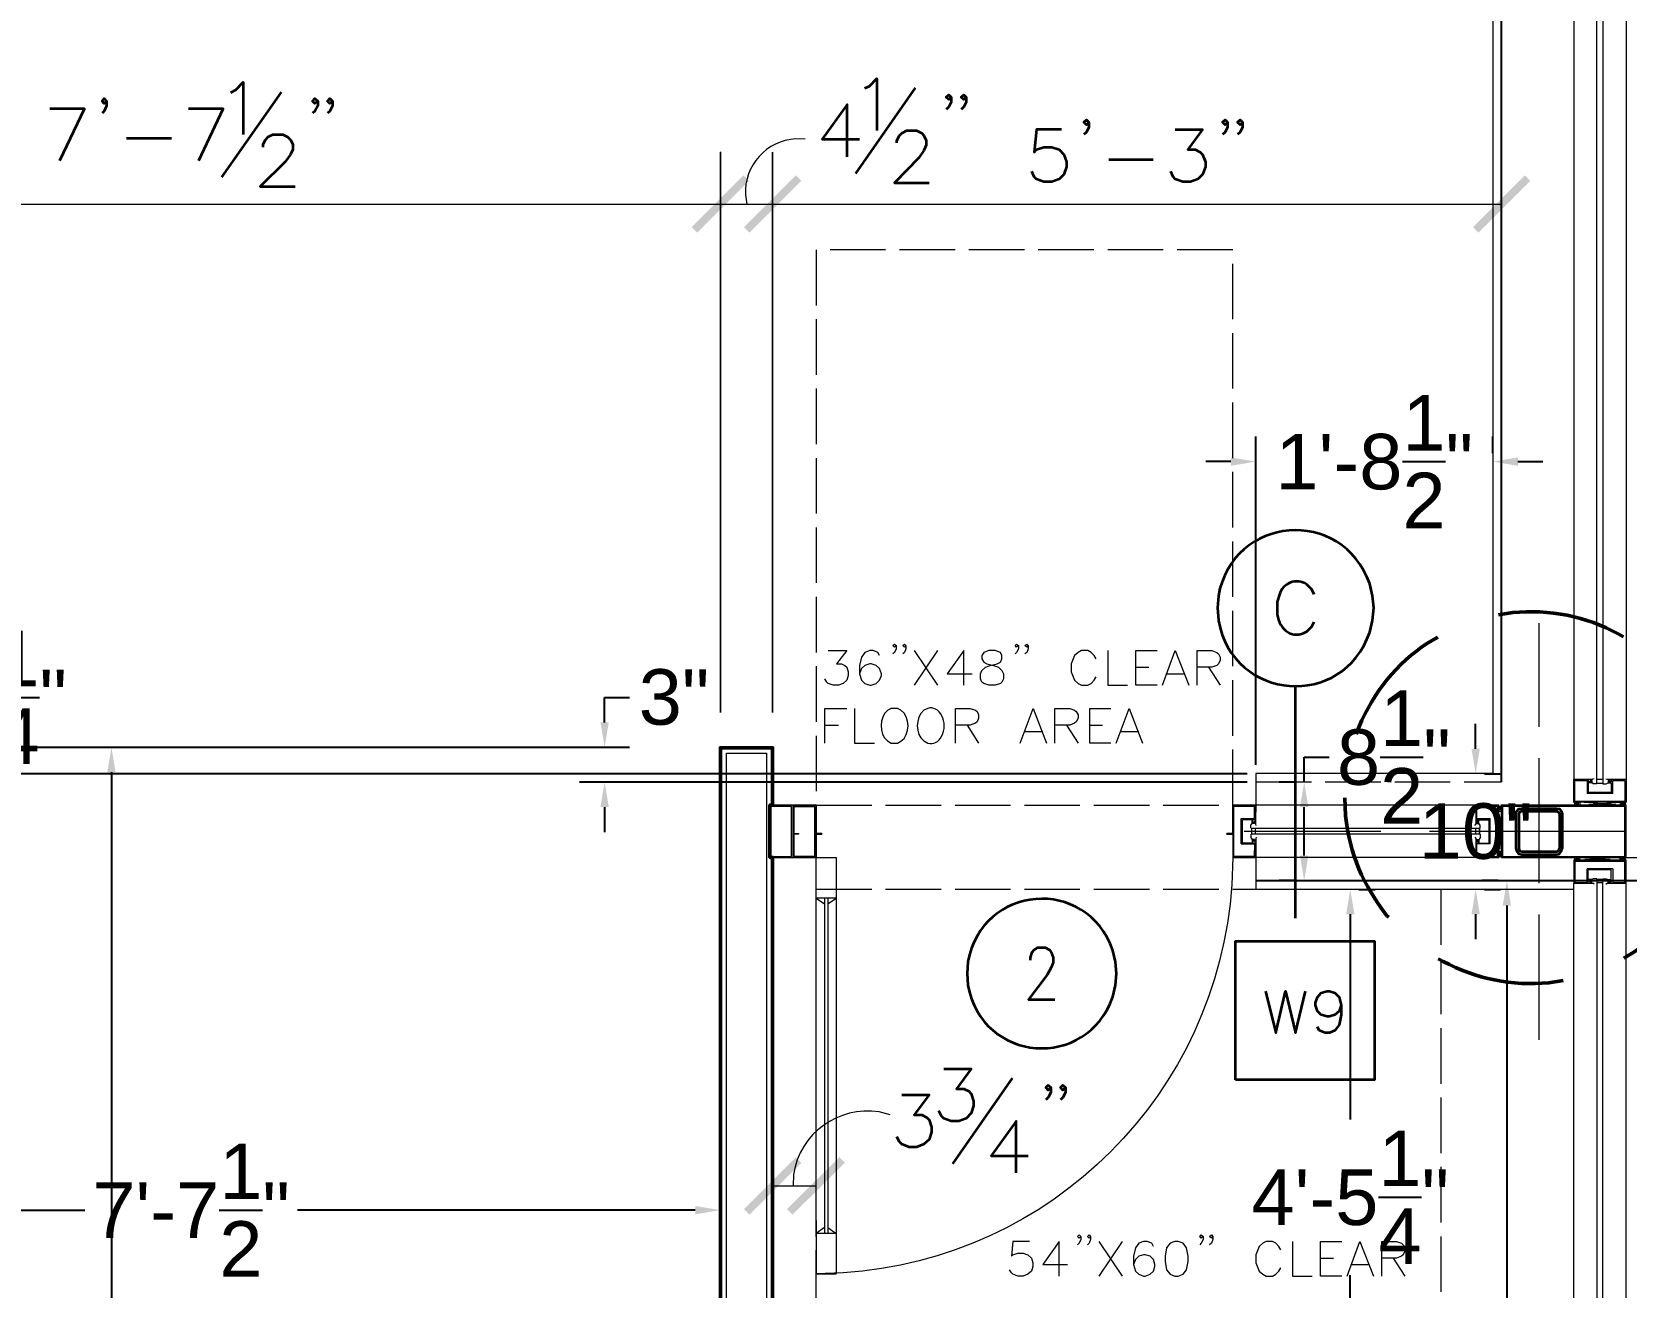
# Model space of a CAD drawing. Header units: inches. Extents: x 5 to 516, y -193 to 129.
# Drawn here: x 259.33 to 270.81, y 46.05 to 55.1 of the extents above; entities that cross this region are included whole.
import ezdxf

# ---------------------------------------------------------------- set-up
doc = ezdxf.new("R2010")
doc.units = ezdxf.units.IN
doc.header["$MEASUREMENT"] = 0
doc.linetypes.add('PDF_IMPORT', pattern=[1, 0.8, -0.2])
for name, color, linetype in [('Highlight', 210, 'Continuous'), ('PDF2_Geometry', 7, 'Continuous'), ('PDF2_Solid Fills', 7, 'Continuous')]:
    doc.layers.add(name, color=color, linetype=linetype)
doc.styles.get("Standard").update_dxf_attribs({"font": 'arial.ttf'})
doc.dimstyles.get("Standard").update_dxf_attribs({"dimtxt": 0.4, "dimasz": 0.18, "dimexe": 0.18, "dimexo": 0.0625, "dimgap": 0.09, "dimtad": 0, "dimtih": 1, "dimtoh": 1, "dimdec": 4, "dimlfac": 12, "dimzin": 0, "dimdsep": 46, "dimlunit": 4, "dimtxsty": 'Standard', "dimcen": 0.09, "dimadec": 3, "dimazin": 0, "dimtfac": 1, "dimtdec": 4, "dimtofl": 0, "dimtmove": 0, "dimatfit": 3, "dimfxl": 1, "dimtolj": 1, "dimtzin": 0, "dimarcsym": 0})

# ---------------------------------------------------------------- blocks, each defined once
blk = doc.blocks.new('*D86')
at = {"layer": 'Defpoints', "color": 0, "transparency": 16777216}
for p in [(256.662, 46.609), (264.285, 46.609), (264.285, 46.609)]:
    blk.add_point(p, dxfattribs=at)
at = {"layer": 'Highlight', "color": 0, "lineweight": -2, "transparency": 16777216}
for p, q in [((256.662, 46.671), (256.662, 46.789)), ((264.285, 46.671), (264.285, 46.789)), ((256.842, 46.609), (259.708, 46.609)), ((264.105, 46.609), (261.24, 46.609))]:
    blk.add_line(p, q, dxfattribs=at)
at = {"layer": 'Highlight', "color": 0, "transparency": 16777216}
for points in [[(256.842, 46.639), (256.842, 46.579), (256.662, 46.609)], [(264.105, 46.639), (264.105, 46.579), (264.285, 46.609)]]:
    blk.add_solid(points, dxfattribs=at)
at = {"layer": 'Highlight', "color": 0, "transparency": 16777216, "insert": (260.474, 46.609), "char_height": 0.4, "attachment_point": 5}
blk.add_mtext('\\A1;7\'-7{\\H1x;\\S1/2;}"', dxfattribs=at)
blk = doc.blocks.new('*D87')
at = {"layer": 'Defpoints', "color": 0, "transparency": 16777216}
for p in [(269.725, 49.753), (269.725, 48.92), (269.725, 48.92)]:
    blk.add_point(p, dxfattribs=at)
at = {"layer": 'Highlight', "color": 0, "lineweight": -2, "transparency": 16777216}
for p, q in [((269.725, 49.933), (269.725, 50.113)), ((269.788, 49.753), (269.905, 49.753)), ((269.788, 48.92), (269.905, 48.92)), ((269.725, 48.74), (269.725, 48.56))]:
    blk.add_line(p, q, dxfattribs=at)
at = {"layer": 'Highlight', "color": 0, "transparency": 16777216}
for points in [[(269.695, 49.933), (269.755, 49.933), (269.725, 49.753)], [(269.695, 48.74), (269.755, 48.74), (269.725, 48.92)]]:
    blk.add_solid(points, dxfattribs=at)
at = {"layer": 'Highlight', "color": 0, "transparency": 16777216, "insert": (269.725, 49.337), "char_height": 0.4, "attachment_point": 5}
blk.add_mtext('\\A1;10"', dxfattribs=at)
blk = doc.blocks.new('*D88')
at = {"layer": 'Defpoints', "color": 0, "transparency": 16777216}
for p in [(268.822, 48.92), (268.822, 48.92), (264.285, 44.483)]:
    blk.add_point(p, dxfattribs=at)
at = {"layer": 'Highlight', "color": 0, "lineweight": -2, "transparency": 16777216}
for p, q in [((268.884, 48.92), (269.002, 48.92)), ((268.822, 48.74), (268.822, 47.263)), ((268.822, 44.663), (268.822, 46.141)), ((264.348, 44.483), (269.002, 44.483))]:
    blk.add_line(p, q, dxfattribs=at)
at = {"layer": 'Highlight', "color": 0, "transparency": 16777216}
for points in [[(268.792, 48.74), (268.852, 48.74), (268.822, 48.92)], [(268.792, 44.663), (268.852, 44.663), (268.822, 44.483)]]:
    blk.add_solid(points, dxfattribs=at)
at = {"layer": 'Highlight', "color": 0, "transparency": 16777216, "insert": (268.822, 46.702), "char_height": 0.4, "attachment_point": 5}
blk.add_mtext('\\A1;4\'-5{\\H1x;\\S1/4;}"', dxfattribs=at)
blk = doc.blocks.new('*D89')
at = {"layer": 'Defpoints', "color": 0, "transparency": 16777216}
for p in [(269.849, 52.001), (269.849, 52.001), (268.142, 49.753)]:
    blk.add_point(p, dxfattribs=at)
at = {"layer": 'Highlight', "color": 0, "lineweight": -2, "transparency": 16777216}
for p, q in [((268.142, 49.816), (268.142, 52.181)), ((269.849, 52.063), (269.849, 52.181)), ((267.962, 52.001), (267.782, 52.001)), ((270.029, 52.001), (270.209, 52.001))]:
    blk.add_line(p, q, dxfattribs=at)
at = {"layer": 'Highlight', "color": 0, "transparency": 16777216}
for points in [[(267.962, 52.031), (267.962, 51.971), (268.142, 52.001)], [(270.029, 52.031), (270.029, 51.971), (269.849, 52.001)]]:
    blk.add_solid(points, dxfattribs=at)
at = {"layer": 'Highlight', "color": 0, "transparency": 16777216, "insert": (268.995, 52.001), "char_height": 0.4, "attachment_point": 5}
blk.add_mtext('\\A1;1\'-8{\\H1x;\\S1/2;}"', dxfattribs=at)
blk = doc.blocks.new('*D108')
at = {"layer": 'Defpoints', "color": 0, "transparency": 16777216}
for p in [(269.95, 48.983), (269.95, 48.983), (269.95, 38.983)]:
    blk.add_point(p, dxfattribs=at)
at = {"layer": 'Highlight', "color": 0, "lineweight": -2, "transparency": 16777216}
for p, q in [((269.887, 48.983), (269.77, 48.983)), ((269.95, 48.803), (269.95, 44.278)), ((269.95, 39.163), (269.95, 43.689)), ((269.887, 38.983), (269.77, 38.983))]:
    blk.add_line(p, q, dxfattribs=at)
at = {"layer": 'Highlight', "color": 0, "transparency": 16777216}
for points in [[(269.92, 48.803), (269.98, 48.803), (269.95, 48.983)], [(269.92, 39.163), (269.98, 39.163), (269.95, 38.983)]]:
    blk.add_solid(points, dxfattribs=at)
at = {"layer": 'Highlight', "color": 0, "transparency": 16777216, "insert": (269.95, 43.983), "char_height": 0.4, "attachment_point": 5}
blk.add_mtext("\\A1;10'", dxfattribs=at)
blk = doc.blocks.new('*D109')
at = {"layer": 'Defpoints', "color": 0, "transparency": 16777216}
for p in [(256.662, 49.943), (258.515, 49.943), (268.142, 49.753)]:
    blk.add_point(p, dxfattribs=at)
at = {"layer": 'Highlight', "color": 0, "lineweight": -2, "transparency": 16777216}
for p, q in [((258.515, 50.123), (258.515, 50.303)), ((258.515, 50.303), (258.695, 50.303)), ((256.725, 49.943), (258.695, 49.943)), ((268.08, 49.753), (258.335, 49.753)), ((258.515, 49.573), (258.515, 49.393))]:
    blk.add_line(p, q, dxfattribs=at)
at = {"layer": 'Highlight', "color": 0, "transparency": 16777216}
for points in [[(258.485, 50.123), (258.545, 50.123), (258.515, 49.943)], [(258.485, 49.573), (258.545, 49.573), (258.515, 49.753)]]:
    blk.add_solid(points, dxfattribs=at)
at = {"layer": 'Highlight', "color": 0, "transparency": 16777216, "insert": (259.17, 50.303), "char_height": 0.4, "attachment_point": 5}
blk.add_mtext('\\A1;2{\\H1x;\\S1/4;}"', dxfattribs=at)
blk = doc.blocks.new('*D110')
at = {"layer": 'Defpoints', "color": 0, "transparency": 16777216}
for p in [(256.662, 49.943), (259.9, 38.983), (259.9, 38.983)]:
    blk.add_point(p, dxfattribs=at)
at = {"layer": 'Highlight', "color": 0, "lineweight": -2, "transparency": 16777216}
for p, q in [((256.725, 49.943), (260.08, 49.943)), ((259.9, 49.763), (259.9, 45.025)), ((259.9, 39.163), (259.9, 43.902)), ((259.838, 38.983), (259.72, 38.983))]:
    blk.add_line(p, q, dxfattribs=at)
at = {"layer": 'Highlight', "color": 0, "transparency": 16777216}
for points in [[(259.87, 49.763), (259.93, 49.763), (259.9, 49.943)], [(259.87, 39.163), (259.93, 39.163), (259.9, 38.983)]]:
    blk.add_solid(points, dxfattribs=at)
at = {"layer": 'Highlight', "color": 0, "transparency": 16777216, "insert": (259.9, 44.463), "char_height": 0.4, "attachment_point": 5}
blk.add_mtext('\\A1;10\'-11{\\H1x;\\S1/2;}"', dxfattribs=at)
blk = doc.blocks.new('*D111')
at = {"layer": 'Defpoints', "color": 0, "transparency": 16777216}
for p in [(256.662, 49.943), (263.452, 49.943), (268.142, 49.693)]:
    blk.add_point(p, dxfattribs=at)
at = {"layer": 'Highlight', "color": 0, "lineweight": -2, "transparency": 16777216}
for p, q in [((263.452, 50.123), (263.452, 50.303)), ((263.452, 50.303), (263.632, 50.303)), ((256.725, 49.943), (263.632, 49.943)), ((268.08, 49.693), (263.272, 49.693)), ((263.452, 49.513), (263.452, 49.333))]:
    blk.add_line(p, q, dxfattribs=at)
at = {"layer": 'Highlight', "color": 0, "transparency": 16777216}
for points in [[(263.422, 50.123), (263.482, 50.123), (263.452, 49.943)], [(263.422, 49.513), (263.482, 49.513), (263.452, 49.693)]]:
    blk.add_solid(points, dxfattribs=at)
at = {"layer": 'Highlight', "color": 0, "transparency": 16777216, "insert": (263.952, 50.303), "char_height": 0.4, "attachment_point": 5}
blk.add_mtext('\\A1;3"', dxfattribs=at)
blk = doc.blocks.new('*D112')
at = {"layer": 'Defpoints', "color": 0, "transparency": 16777216}
for p in [(268.49, 49.693), (268.49, 49.693), (268.49, 48.983)]:
    blk.add_point(p, dxfattribs=at)
at = {"layer": 'Highlight', "color": 0, "lineweight": -2, "transparency": 16777216}
for p, q in [((268.49, 49.693), (268.49, 49.873)), ((268.49, 49.873), (268.67, 49.873)), ((268.427, 49.693), (268.31, 49.693)), ((268.49, 49.163), (268.49, 49.513)), ((268.427, 48.983), (268.31, 48.983))]:
    blk.add_line(p, q, dxfattribs=at)
at = {"layer": 'Highlight', "color": 0, "transparency": 16777216}
for points in [[(268.46, 49.513), (268.52, 49.513), (268.49, 49.693)], [(268.46, 49.163), (268.52, 49.163), (268.49, 48.983)]]:
    blk.add_solid(points, dxfattribs=at)
at = {"layer": 'Highlight', "color": 0, "transparency": 16777216, "insert": (269.136, 49.873), "char_height": 0.4, "attachment_point": 5}
blk.add_mtext('\\A1;8{\\H1x;\\S1/2;}"', dxfattribs=at)

msp = doc.modelspace()

# ---------------------------------------------------------------- hatches: boundary and pattern name
at = {"layer": 'PDF2_Solid Fills', "transparency": 33554559}
for points in [[(264.1186836, 53.6500817), (264.4920187, 54.0234167), (264.4520187, 54.0634167), (264.0786836, 53.6900817)], [(264.8286837, 54.0634167), (264.4553486, 53.6900817), (264.4953486, 53.6500817), (264.8686837, 54.0234167)], [(264.8686837, 46.9500824), (264.8286837, 46.9900824), (264.8286819, 46.9900808), (264.4553486, 46.6167474), (264.4953486, 46.5767474), (264.4953503, 46.5767491)], [(265.1420162, 46.9900807), (264.7653512, 46.6167491), (264.8053512, 46.5767491), (265.1820162, 46.9500807)]]:
    msp.add_hatch(color=256, dxfattribs=at).paths.add_polyline_path(points)

# ---------------------------------------------------------------- linework, layer by layer
at = {"layer": 'Highlight'}
for p, q in [((269.9120161, 49.6934163), (269.9120161, 59.986268)), ((268.1420163, 48.9834146), (272.1029178, 48.9834146))]:
    msp.add_line(p, q, dxfattribs=at)
at = {"layer": 'PDF2_Geometry', "lineweight": 15}
for points in [[(270.4320165, 49.1300812), (270.4386832, 49.1367479), (270.4386832, 49.1434146), (270.4320165, 49.1500812), (270.8086832, 49.1500812), (271.0786832, 49.1500812), (271.0786832, 76.8167501)], [(269.8486831, 76.7134176), (269.8486831, 49.7534163), (268.1420163, 49.7534163), (268.1420163, 49.5267496), (267.9753496, 49.5267496), (268.1420163, 49.5267496), (268.1420163, 49.4767496)], [(270.4320183, 56.3367511), (270.4320183, 56.1700844), (270.4320183, 49.7034171)], [(270.6420165, 56.200084), (270.6420165, 49.6834167), (270.5986832, 49.6834167)], [(270.598685, 49.6834167), (270.598685, 56.200084)], [(270.8086832, 56.1700844), (270.8086832, 49.7034171)], [(264.2853503, 54.2334167), (264.2853503, 50.1934163), (264.2853503, 54.2300835)], [(269.9120173, 53.046749), (269.9120173, 54.2300824)], [(256.6620146, 53.8567501), (264.2853486, 53.8567501)], [(264.2853503, 53.8567501), (264.662017, 53.8567501)], [(264.6620152, 53.8567501), (269.9120157, 53.8567501)], [(270.5786841, 49.7167486), (270.5686841, 49.7134153)], [(270.6620174, 49.7167486), (270.6720174, 49.7134153)], [(270.4320183, 49.5467488), (270.4320183, 49.7134154), (270.5686849, 49.7134154)], [(270.7986836, 49.5534152), (270.4386836, 49.5534152), (270.4386836, 49.7034152), (270.5286836, 49.7034152)], [(270.7120171, 49.6100829), (270.5286837, 49.6100829)], [(270.5286844, 49.7034158), (270.5286844, 49.6100825)], [(270.5620164, 49.7034158), (270.5620164, 49.6867492), (270.5353497, 49.6867492)], [(270.5486832, 49.703416), (270.5486832, 49.7000826), (270.5586832, 49.7000826), (270.5586832, 49.693416), (270.5353499, 49.693416)], [(270.5353508, 49.7134154), (270.5353508, 49.6934154)], [(270.5353508, 49.6867499), (270.5353508, 49.6167499)], [(270.7020175, 49.6167493), (270.5353508, 49.6167493)], [(270.5486836, 49.7034158), (270.5620169, 49.7034158)], [(270.5720177, 49.6800801), (270.5620177, 49.6867467)], [(270.598685, 49.6800801), (270.5720183, 49.6800801)], [(270.6420165, 49.7100822), (270.5986832, 49.7100822)], [(270.6420173, 49.6800801), (270.6653506, 49.6800801), (270.6786839, 49.6867467)], [(270.6720165, 49.7134154), (270.8086832, 49.7134154), (270.8086832, 49.5467488), (270.8020165, 49.5400821), (270.8020165, 49.5300821), (270.8086832, 49.5267488)], [(270.6786841, 49.7034165), (270.6786841, 49.6867499), (270.7020175, 49.6867499), (270.7020175, 49.6167499)], [(270.6786846, 49.7034158), (270.6920179, 49.7034158), (270.6920179, 49.7000825), (270.6820179, 49.7000825)], [(270.7020175, 49.6934163), (270.6820175, 49.6934163), (270.6820175, 49.7000829)], [(270.7020175, 49.7134154), (270.7020175, 49.6934154)], [(270.7120171, 49.6100825), (270.7120171, 49.7034158), (270.7986837, 49.7034158), (270.7986837, 49.5534158)], [(264.8086827, 49.5267496), (264.642016, 49.5267496), (264.642016, 49.4767496)], [(264.6486824, 49.5167477), (264.6486824, 49.1567476), (264.7986825, 49.1567476)], [(264.7986831, 49.15675), (264.7986831, 49.51675), (264.6486831, 49.51675)], [(264.8086827, 49.5267477), (264.8086827, 49.3234143), (264.8486827, 49.3234143), (264.8486827, 49.3167477), (264.8086827, 49.3167477)], [(267.9753496, 49.3167477), (267.9320163, 49.3167477), (267.9320163, 49.3234143), (267.9753496, 49.3234143), (267.9753496, 49.5267477), (267.9753496, 49.3234143)], [(268.1320161, 49.51675), (267.982016, 49.51675), (267.982016, 49.15675)], [(268.0353501, 49.4300801), (268.1320167, 49.4300801), (268.1320167, 49.5167467), (267.9820167, 49.5167467), (267.9820167, 49.1567467)], [(268.1320167, 49.5167482), (268.1320167, 49.4767482), (268.1420167, 49.4767482)], [(269.7253498, 49.5267496), (268.1420163, 49.5267496)], [(268.1420163, 49.3900817), (268.1420163, 49.5267484)], [(269.8920165, 49.5267496), (269.7253498, 49.5267496), (269.7253498, 49.3900829)], [(269.8820169, 49.1567476), (269.8820169, 49.5167477), (269.7320169, 49.5167477), (269.7320169, 49.430081)], [(269.8920165, 49.1500812), (269.8920165, 49.5267479)], [(269.9120173, 49.1534146), (269.9120173, 49.1500812), (269.9120173, 49.5267479), (269.9053507, 49.5167479), (269.8953507, 49.5167479), (269.8920173, 49.5267479)], [(269.9120173, 49.51675), (269.9053507, 49.5100833), (269.8953507, 49.5100833), (269.8920173, 49.51675)], [(269.9120173, 49.5100836), (269.9053507, 49.5000836), (269.8953507, 49.5000836), (269.8920173, 49.5100836)], [(269.9120173, 49.5000806), (269.9053507, 49.4934139), (269.8953507, 49.4934139), (269.8920173, 49.5000806)], [(269.9120173, 49.5267496), (269.9120173, 49.5300829)], [(270.8086832, 49.5267496), (270.4320165, 49.5267496), (270.4386832, 49.5300829), (270.4386832, 49.5400829), (270.4320165, 49.5467496)], [(270.8086832, 49.5467488), (270.4320165, 49.5467488)], [(270.4320183, 49.5267496), (270.4320183, 49.5300829)], [(270.4420179, 49.5267496), (270.4486845, 49.5300829), (270.4486845, 49.5400829), (270.4420179, 49.5467496)], [(270.4486843, 49.5267496), (270.4553509, 49.5300829), (270.4553509, 49.5400829), (270.4486843, 49.5467496)], [(270.4586839, 49.5267496), (270.4653505, 49.5300829), (270.4653505, 49.5400829), (270.4586839, 49.5467496)], [(270.4753498, 49.5467488), (270.4753498, 49.5267488)], [(270.4753516, 49.5267488), (270.7653516, 49.5467488), (270.7653516, 49.5267488), (270.4753516, 49.5467488)], [(270.7820176, 49.5467488), (270.775351, 49.5400821), (270.775351, 49.5300821), (270.7820176, 49.5267488)], [(270.7920172, 49.5467488), (270.7853505, 49.5400821), (270.7853505, 49.5300821), (270.7920172, 49.5267488)], [(270.7986836, 49.5467488), (270.7920169, 49.5400821), (270.7920169, 49.5300821), (270.7986836, 49.5267488)], [(264.642016, 49.4767479), (264.642016, 49.1500812), (264.8086827, 49.1500812), (264.8086827, 49.3167479)], [(268.0353506, 49.2467474), (268.0353506, 49.4300807)], [(268.0453502, 49.2534172), (268.0453502, 49.4200838)], [(268.1153507, 49.4200838), (268.0453507, 49.4200838)], [(268.1053511, 49.3834153), (268.1153511, 49.3934153)], [(268.1053511, 49.3600829), (268.1053511, 49.3834162)], [(268.1320167, 49.3934149), (268.1153501, 49.3934149), (268.1153501, 49.4200815)], [(268.1420163, 49.4200838), (268.118683, 49.4200838)], [(268.1320169, 49.4100813), (268.1286835, 49.4100813), (268.1286835, 49.4000813), (268.1186835, 49.4000813), (268.1186835, 49.4200813)], [(268.1320167, 49.4100809), (268.1320167, 49.3934142)], [(268.1453495, 49.3800821), (268.1420162, 49.3900821)], [(269.7186834, 49.3800821), (269.7253501, 49.3900821)], [(269.7253498, 49.4200838), (269.7453498, 49.4200838)], [(269.7320162, 49.4300801), (269.8286829, 49.4300801)], [(269.7320162, 49.3934149), (269.7486828, 49.3934149), (269.7486828, 49.4200815)], [(269.7320162, 49.4100809), (269.7320162, 49.3934142)], [(269.7320176, 49.4100813), (269.7386843, 49.4100813), (269.7386843, 49.4000813), (269.7453509, 49.4000813), (269.7453509, 49.4200813)], [(269.7486839, 49.4200838), (269.8220172, 49.4200838)], [(269.7586852, 49.3834153), (269.7486852, 49.3934153)], [(269.7586852, 49.3600829), (269.7586852, 49.3834162)], [(269.8220176, 49.2534172), (269.8220176, 49.4200838)], [(269.828684, 49.2467474), (269.828684, 49.4300807)], [(269.9120165, 49.4834162), (269.8920165, 49.1934162), (269.9120165, 49.1934162), (269.8920165, 49.4834162)], [(269.8920165, 49.4834146), (269.9120165, 49.4834146)], [(267.9753496, 49.3234146), (267.9320163, 49.3234146), (267.9320163, 49.3167479), (267.9753496, 49.3167479), (267.9753496, 49.1500812), (268.1420163, 49.1500812), (268.1420163, 49.1534146)], [(267.9753496, 49.3167479), (267.9753496, 49.1500812)], [(268.1320174, 49.2800838), (268.1153507, 49.2800838), (268.1153507, 49.2534172), (268.0453507, 49.2534172)], [(268.1053511, 49.316749), (268.1053511, 49.2900823), (268.1153511, 49.2800823)], [(268.1120175, 49.3167479), (268.1120175, 49.3600813)], [(268.1186839, 49.2534172), (268.1186839, 49.2767505), (268.1286839, 49.2767505)], [(268.1320167, 49.28008), (268.1320167, 49.2634134), (268.1286834, 49.2634134), (268.1286834, 49.2767467)], [(268.1386831, 49.3167479), (268.1386831, 49.3600813)], [(269.7186834, 49.2967487), (269.7253501, 49.2867487)], [(269.7253498, 49.3167479), (269.7253498, 49.3600813)], [(269.7253498, 49.2867479), (269.7253498, 49.1500812), (269.8920165, 49.1500812), (269.8953498, 49.1567479), (269.9053498, 49.1567479), (269.9120165, 49.1500812)], [(269.7320162, 49.28008), (269.7320162, 49.2634134), (269.7386828, 49.2634134), (269.7386828, 49.2767467)], [(269.7320172, 49.2800838), (269.7486839, 49.2800838), (269.7486839, 49.2534172), (269.8220172, 49.2534172)], [(269.7453507, 49.2534172), (269.7453507, 49.2767505), (269.738684, 49.2767505)], [(269.7586852, 49.316749), (269.7586852, 49.2900823), (269.7486852, 49.2800823)], [(269.7520171, 49.3167479), (269.7520171, 49.3600813)], [(268.0353501, 49.2467474), (268.1320167, 49.2467474), (268.1320167, 49.1567474), (267.9820167, 49.1567474)], [(267.9820167, 49.1567476), (268.1320167, 49.1567476), (268.1320167, 49.200081)], [(268.1420163, 49.2534172), (268.118683, 49.2534172)], [(268.1320167, 49.2000826), (268.1420167, 49.2000826), (268.1420167, 49.1500826)], [(269.7253498, 49.1500812), (268.1420163, 49.1500812), (268.1420163, 48.9200812), (270.4320166, 48.9200812)], [(269.7253498, 49.2534172), (269.7453498, 49.2534172)], [(269.8286829, 49.2467474), (269.7320162, 49.2467474), (269.7320162, 49.1567474), (269.8820162, 49.1567474)], [(269.8920165, 49.1767502), (269.8953498, 49.1834169), (269.9053498, 49.1834169), (269.9120165, 49.1767502)], [(269.8920165, 49.1667472), (269.8953498, 49.1734139), (269.9053498, 49.1734139), (269.9120165, 49.1667472)], [(269.8920165, 49.1600808), (269.8953498, 49.1667475), (269.9053498, 49.1667475), (269.9120165, 49.1600808)], [(270.4320183, 49.1500812), (270.4320183, 49.1534146)], [(270.4420179, 49.1500812), (270.4486845, 49.1434146), (270.4486845, 49.1367479), (270.4420179, 49.1300812)], [(270.4486843, 49.1500812), (270.4553509, 49.1434146), (270.4553509, 49.1367479), (270.4486843, 49.1300812)], [(270.4586839, 49.1500812), (270.4653505, 49.1434146), (270.4653505, 49.1367479), (270.4586839, 49.1300812)], [(270.4753498, 49.1300821), (270.4753498, 49.1500821)], [(270.4753516, 49.1500821), (270.7653516, 49.1300821), (270.7653516, 49.1500821), (270.4753516, 49.1300821)], [(270.6720165, 48.9634154), (270.8086832, 48.9634154), (270.8086832, 49.1300821), (270.8020165, 49.1367487), (270.8020165, 49.1434154), (270.8086832, 49.1500821)], [(270.7820176, 49.1300821), (270.775351, 49.1367487), (270.775351, 49.1434154), (270.7820176, 49.1500821)], [(270.7920172, 49.1300821), (270.7853505, 49.1367487), (270.7853505, 49.1434154), (270.7920172, 49.1500821)], [(270.7986836, 49.1300821), (270.7920169, 49.1367487), (270.7920169, 49.1434154), (270.7986836, 49.1500821)], [(270.8086832, 49.1300821), (270.4320165, 49.1300821)], [(270.4320183, 49.1300821), (270.4320183, 48.9634154), (270.5686849, 48.9634154)], [(270.7986836, 49.1200825), (270.4386836, 49.1200825), (270.4386836, 48.9700825), (270.5286836, 48.9700825)], [(270.7120171, 49.0667479), (270.5286837, 49.0667479)], [(270.5286844, 48.9700818), (270.5286844, 49.0667485)], [(270.7020175, 49.0600815), (270.5353508, 49.0600815)], [(270.5353508, 48.990081), (270.5353508, 49.060081)], [(270.6786841, 48.970081), (270.6786841, 48.990081), (270.7020175, 48.990081), (270.7020175, 49.060081)], [(270.7120171, 49.0667485), (270.7120171, 48.9700818), (270.7986837, 48.9700818), (270.7986837, 49.1200818)], [(270.4320183, 43.3167474), (270.4320183, 43.4834141), (270.4320183, 48.9634145)], [(270.5620164, 48.9700818), (270.5620164, 48.9900818), (270.5353497, 48.9900818)], [(270.5486832, 48.9700815), (270.5486832, 48.9767482), (270.5586832, 48.9767482), (270.5586832, 48.9834148), (270.5353499, 48.9834148)], [(270.5353508, 48.9634154), (270.5353508, 48.9834154)], [(270.5486836, 48.9700818), (270.5620169, 48.9700818)], [(270.5720177, 48.9967474), (270.5620177, 48.9900807)], [(270.5786841, 48.956749), (270.5686841, 48.9634157)], [(270.598685, 48.9967474), (270.5720183, 48.9967474)], [(270.6420165, 43.4534136), (270.6420165, 48.990081), (270.5986832, 48.990081)], [(270.6420165, 48.9667486), (270.5986832, 48.9667486)], [(270.598685, 48.990081), (270.598685, 43.4534136)], [(270.6420173, 48.9967474), (270.6653506, 48.9967474), (270.6786839, 48.9900807)], [(270.6620174, 48.956749), (270.6720174, 48.9634157)], [(270.6786846, 48.9700818), (270.6920179, 48.9700818), (270.6920179, 48.9767484), (270.6820179, 48.9767484)], [(270.7020175, 48.9834146), (270.6820175, 48.9834146), (270.6820175, 48.9767479)], [(270.7020175, 48.9634154), (270.7020175, 48.9834154)], [(270.8086832, 43.4867475), (270.8086832, 43.4834141), (270.8086832, 48.9634145)], [(264.9753494, 46.4400828), (264.9753494, 48.8567497), (265.0353494, 48.8167497)], [(265.0353504, 48.8567497), (265.0353504, 46.4400828)], [(265.0586827, 48.8567497), (265.0586827, 46.4400828)], [(265.0586837, 48.8167497), (265.1186837, 48.8567497), (265.1186837, 46.4400828), (265.1186837, 46.1500828)], [(264.6620152, 47.0334158), (264.6620152, 47.1567491)], [(264.6620152, 46.7834157), (264.9753486, 46.7834157)], [(264.9753494, 46.5334157), (264.9753494, 46.4067491)], [(265.0586827, 46.4834144), (265.1186828, 46.440081), (264.9753494, 46.440081), (264.9753494, 46.150081), (265.1186828, 46.150081)], [(265.0353504, 46.4834144), (264.9753504, 46.440081)]]:
    msp.add_lwpolyline(points, dxfattribs=at)
at = {"layer": 'PDF2_Geometry', "linetype": 'PDF_IMPORT', "lineweight": 15, "ltscale": 0.5}
for points in [[(268.1420163, 49.6934163), (269.9120161, 49.6934163), (269.9120173, 76.7767522)], [(267.9753496, 49.5267496), (267.9753496, 53.5267483), (264.9753494, 53.5267499), (264.9753494, 49.5267479), (267.9753496, 49.5267496)], [(264.9753494, 48.9200838), (269.4753498, 48.9200838), (269.4753498, 43.9200834), (264.9753494, 43.9200834), (264.9753494, 48.9200838)], [(268.1420163, 48.9834146), (270.4320174, 48.9834146)]]:
    msp.add_lwpolyline(points, dxfattribs=at)
at = {"layer": 'PDF2_Geometry', "lineweight": 35}
for points in [[(260.6953503, 54.0500823), (261.1253503, 54.6634157)], [(260.7586844, 54.6600813), (260.7953511, 54.6800813), (260.8486844, 54.7334146), (260.8486844, 54.3567479)], [(265.262018, 54.0767479), (265.692018, 54.6934146)], [(265.3253521, 54.6900835), (265.3586855, 54.7067501), (265.4120188, 54.7600835), (265.4120188, 54.3867501)], [(259.5286835, 54.1700842), (259.7053502, 54.5434176), (259.4553502, 54.5434176)], [(259.8653501, 54.5967471), (259.8486834, 54.5800805), (259.8320167, 54.5967471), (259.8486834, 54.6167471), (259.8653501, 54.5967471), (259.8653501, 54.5634138), (259.8486834, 54.5267471), (259.8320167, 54.5100805)], [(260.5286836, 54.1700842), (260.7053503, 54.5434176), (260.4553503, 54.5434176)], [(261.3853494, 54.5967471), (261.3653494, 54.5800805), (261.3486827, 54.5967471), (261.3653494, 54.6167471), (261.3853494, 54.5967471), (261.3853494, 54.5634138), (261.3653494, 54.5267471), (261.3486827, 54.5100805)], [(261.4920185, 54.5967471), (261.4720185, 54.5800805), (261.4553518, 54.5967471), (261.4720185, 54.6167471), (261.4920185, 54.5967471), (261.4920185, 54.5634138), (261.4720185, 54.5267471), (261.4553518, 54.5100805)], [(265.1986838, 54.196748), (265.1986838, 54.5734147), (265.0186838, 54.3234147), (265.2886838, 54.3234147)], [(265.9486839, 54.6267493), (265.9320172, 54.6100826), (265.9120172, 54.6267493), (265.9320172, 54.643416), (265.9486839, 54.6267493), (265.9486839, 54.5900826), (265.9320172, 54.5567493), (265.9120172, 54.5367493)], [(266.0553496, 54.6267493), (266.038683, 54.6100826), (266.018683, 54.6267493), (266.038683, 54.643416), (266.0553496, 54.6267493), (266.0553496, 54.5900826), (266.038683, 54.5567493), (266.018683, 54.5367493)], [(266.9386844, 54.4467498), (266.9220177, 54.4267498), (266.9020177, 54.4467498), (266.9220177, 54.4634165), (266.9386844, 54.4467498), (266.9386844, 54.4100832), (266.9220177, 54.3734165), (266.9020177, 54.3567498)], [(267.9386845, 54.4467498), (267.9220178, 54.4267498), (267.9020178, 54.4467498), (267.9220178, 54.4634165), (267.9386845, 54.4467498), (267.9386845, 54.4100832), (267.9220178, 54.3734165), (267.9020178, 54.3567498)], [(268.0453502, 54.4467498), (268.0286835, 54.4267498), (268.0086835, 54.4467498), (268.0286835, 54.4634165), (268.0453502, 54.4467498), (268.0453502, 54.4100832), (268.0286835, 54.3734165), (268.0086835, 54.3567498)], [(260.0086844, 54.3300811), (260.3320177, 54.3300811)], [(260.9920185, 54.2667504), (260.9920185, 54.2867504), (261.0086851, 54.3200837), (261.0286851, 54.3400837), (261.0620185, 54.3567504), (261.1353518, 54.3567504), (261.1686851, 54.3400837), (261.1886851, 54.3200837), (261.2053518, 54.2867504), (261.2053518, 54.2500837), (261.1886851, 54.213417), (261.1520185, 54.1600837), (260.9720185, 53.983417), (261.2220185, 53.983417)], [(265.5553496, 54.2967491), (265.5553496, 54.3134158), (265.5753496, 54.3500825), (265.5920163, 54.3667491), (265.6286829, 54.3867491), (265.6986829, 54.3867491), (265.7353496, 54.3667491), (265.7520163, 54.3500825), (265.7686829, 54.3134158), (265.7686829, 54.2800825), (265.7520163, 54.2434158), (265.7153496, 54.1900825), (265.5386829, 54.0100825), (265.7886829, 54.0100825)], [(266.7420189, 54.3934153), (266.5620189, 54.3934153), (266.5453522, 54.2300819), (266.5620189, 54.2500819), (266.6153522, 54.2667486), (266.6720189, 54.2667486), (266.7253523, 54.2500819), (266.7586856, 54.2134153), (266.7786856, 54.1600819), (266.7786856, 54.1234153), (266.7586856, 54.0700819), (266.7253523, 54.0367486), (266.6720189, 54.0167486), (266.6153522, 54.0167486), (266.5620189, 54.0367486), (266.5453522, 54.0534152), (266.5286856, 54.0900819)], [(267.5620161, 54.3934153), (267.7586828, 54.3934153), (267.6520162, 54.2500819), (267.7053495, 54.2500819), (267.7420162, 54.2300819), (267.7586828, 54.2134153), (267.7786828, 54.1600819), (267.7786828, 54.1234153), (267.7586828, 54.0700819), (267.7253495, 54.0367486), (267.6720162, 54.0167486), (267.6153495, 54.0167486), (267.5620161, 54.0367486), (267.5453495, 54.0534152), (267.5286828, 54.0900819)], [(267.0820187, 54.1767506), (267.4020187, 54.1767506)], [(268.9620191, 50.7734162), (268.9820191, 50.8567495), (268.9920191, 50.9467496), (268.9820191, 51.0334162), (268.9620191, 51.1200829)], [(267.872019, 51.0334162), (267.8653523, 50.9467496), (267.872019, 50.8567495)], [(268.5086829, 50.776749), (268.5453496, 50.8134157), (268.5620162, 50.846749)], [(268.4286849, 48.7134154), (268.4286849, 50.3834154)], [(270.0153498, 49.4634172), (270.0220165, 49.4834172), (270.0353498, 49.5000839), (270.0586831, 49.5034172), (270.3086832, 49.5034172)], [(270.3086849, 49.5034154), (270.3286849, 49.5000821), (270.3420183, 49.4834154), (270.3486849, 49.4634154), (270.3486849, 49.2134154)], [(270.0153516, 49.4634154), (270.0153516, 49.2134154), (270.0220182, 49.1934154), (270.0353516, 49.1767487), (270.0586849, 49.1700821)], [(270.0586831, 49.4834146), (270.0420165, 49.4767479), (270.0353498, 49.4634146)], [(270.0353508, 49.4634154), (270.0353508, 49.2134154), (270.0420174, 49.1967487), (270.0586841, 49.1934154)], [(270.058684, 49.4834154), (270.308684, 49.4834154), (270.3220174, 49.4767488), (270.328684, 49.4634154), (270.328684, 49.2134154)], [(270.0586831, 49.1700838), (270.3086832, 49.1700838), (270.3286832, 49.1767505), (270.3420165, 49.1934172), (270.3486832, 49.2134172)], [(270.0586831, 49.1934162), (270.3086832, 49.1934162), (270.3220165, 49.1967495), (270.3286832, 49.2134162)], [(266.5186845, 48.4100808), (266.5186845, 48.4300808), (266.5320178, 48.4667475), (266.5453512, 48.4834141), (266.5720178, 48.5000808), (266.6253512, 48.5000808), (266.6553512, 48.4834141), (266.6686845, 48.4667475), (266.6820178, 48.4300808), (266.6820178, 48.3934141), (266.6686845, 48.3567474), (266.6386845, 48.3034141), (266.5053512, 48.1267474), (266.6953512, 48.1267474)], [(267.1120164, 48.146748), (267.1320164, 48.2300813), (267.138683, 48.3134147), (267.1320164, 48.396748), (267.1120164, 48.4800813)], [(266.068683, 48.396748), (266.0620164, 48.3134147), (266.068683, 48.2300813)], [(268.2120169, 48.1867497), (268.2853502, 47.8867497), (268.3553502, 48.1867497), (268.4286836, 47.8867497), (268.4986836, 48.1867497)], [(268.7553519, 48.0867504), (268.7420185, 48.0434171), (268.7120185, 48.0167504), (268.6720185, 48.0034171), (268.6553519, 48.0034171), (268.6120185, 48.0167504), (268.5853519, 48.0434171), (268.5720185, 48.0867504), (268.5720185, 48.1034171), (268.5853519, 48.1434171), (268.6120185, 48.1734171), (268.6553519, 48.1867504), (268.6720185, 48.1867504), (268.7120185, 48.1734171), (268.7420185, 48.1434171), (268.7553519, 48.0867504), (268.7553519, 48.0167504), (268.7420185, 47.9434171), (268.7120185, 47.9034171), (268.6720185, 47.8867504), (268.6420185, 47.8867504), (268.5986852, 47.9034171), (268.5853519, 47.9300837)], [(265.8953493, 47.6267487), (266.092016, 47.6267487), (265.9853494, 47.4834154), (266.0386827, 47.4834154), (266.0753494, 47.4667487), (266.092016, 47.4467487), (266.1086827, 47.3934154), (266.1086827, 47.3600821), (266.092016, 47.3067487), (266.0553494, 47.270082), (266.002016, 47.250082), (265.9486827, 47.250082), (265.8953493, 47.270082), (265.8786827, 47.2867487), (265.8586827, 47.3234154)], [(265.9586835, 46.943416), (266.3886835, 47.5600827)], [(265.5920182, 47.4400829), (265.7886848, 47.4400829), (265.6820182, 47.2967495), (265.7353515, 47.2967495), (265.7720182, 47.2767495), (265.7886848, 47.2600829), (265.8053515, 47.2067495), (265.8053515, 47.1700829), (265.7886848, 47.1167495), (265.7520182, 47.0834162), (265.6986848, 47.0634162), (265.6453515, 47.0634162), (265.5920182, 47.0834162), (265.5753515, 47.1000828), (265.5553515, 47.1367495)], [(266.665352, 47.493414), (266.645352, 47.473414), (266.6286853, 47.493414), (266.645352, 47.5100807), (266.665352, 47.493414), (266.665352, 47.4567474), (266.645352, 47.4200807), (266.6286853, 47.403414)], [(266.7720177, 47.493414), (266.7520177, 47.473414), (266.735351, 47.493414), (266.7520177, 47.5100807), (266.7720177, 47.493414), (266.7720177, 47.4567474), (266.7520177, 47.4200807), (266.735351, 47.403414)], [(266.415352, 46.8767471), (266.415352, 47.2500804), (266.2353519, 47.0000804), (266.5020186, 47.0000804)]]:
    msp.add_lwpolyline(points, dxfattribs=at)
at = {"layer": 'PDF2_Geometry', "lineweight": 15}
for points in [[(264.8953493, 54.3234147), (264.8286826, 54.3267481, 0.4092375514), (264.4653492, 53.9234147), (264.4753492, 53.856748)], [(268.1453495, 49.2967487), (268.1420163, 49.2867479), (268.1420163, 49.1500812), (267.9753496, 49.1500812), (267.968683, 48.9534146, -0.376243428), (265.1686828, 46.1567476), (264.9753494, 46.150081)], [(265.5086848, 47.2967486), (265.4286848, 47.3167486, 0.4138910773), (264.8120181, 46.8667485), (264.8086848, 46.7834152)]]:
    msp.add_lwpolyline(points, format="xyb", dxfattribs=at)
for points in [[(264.6620152, 54.2300835), (264.6620152, 50.1934163)], [(264.8086827, 49.4767496), (264.8086827, 49.5267496), (264.9753494, 49.5267496), (264.8086827, 49.5267496)], [(264.8153491, 49.5167477), (264.8153491, 49.1567476), (264.9653491, 49.1567476), (264.8153491, 49.1567476)], [(264.9653498, 49.15675), (264.9653498, 49.51675), (264.8153498, 49.51675), (264.9653498, 49.51675)], [(264.9753494, 49.5267477), (264.9753494, 49.3234143), (265.0153494, 49.3234143), (265.0153494, 49.3167477), (264.9753494, 49.3167477), (265.0153494, 49.3167477), (265.0153494, 49.3234143), (264.9753494, 49.3234143)], [(269.9120173, 49.5267496), (269.9120173, 49.1500829), (270.808684, 49.1500829), (270.808684, 49.5267496)], [(270.7986836, 49.15675), (270.7986836, 49.51675), (269.9186835, 49.51675), (269.9186835, 49.15675)], [(264.8086827, 49.4767479), (264.8086827, 49.1500812), (264.9753494, 49.1500812), (264.8086827, 49.1500812)], [(264.9753494, 49.1500812), (264.9753494, 49.3167479), (264.9753494, 49.1500812), (265.1186828, 49.1500812), (265.1186828, 48.8567479), (264.9753494, 48.8567479)], [(268.1120175, 49.3167496), (268.1120175, 49.3600829), (269.7520177, 49.3600829), (269.7520177, 49.3167496)]]:
    msp.add_lwpolyline(points, close=True, dxfattribs=at)
at = {"layer": 'PDF2_Geometry', "lineweight": 35}
msp.add_lwpolyline([(268.5620162, 51.0434157), (268.5453496, 51.0800824), (268.5086829, 51.116749, 0.5083629243), (268.3120162, 51.0434157), (268.2953495, 50.9900823), (268.2953495, 50.9000823)], format="xyb", dxfattribs=at)
at = {"layer": 'PDF2_Geometry', "lineweight": 50}
for points in [[(269.9920173, 50.9134145), (269.8886839, 50.8967478)], [(270.788684, 50.7400811), (270.7520173, 50.7600811)], [(269.4520174, 50.7367479), (269.378684, 50.6934146)], [(268.8853507, 50.0934145), (268.8653507, 50.0367479)], [(264.6620152, 49.5267496), (264.6420152, 49.5267496), (264.6420152, 49.1500829), (264.6620152, 49.1500829)], [(268.7820175, 49.5800807), (268.7886841, 49.4500807)], [(269.0853508, 48.7300807), (269.0986842, 48.7200807)]]:
    msp.add_lwpolyline(points, dxfattribs=at)
at = {"layer": 'PDF2_Geometry', "linetype": 'PDF_IMPORT', "lineweight": 15, "ltscale": 1.126667}
msp.add_lwpolyline([(270.1820183, 47.8367504), (270.1820183, 50.8367488)], dxfattribs=at)
at = {"layer": 'PDF2_Geometry', "lineweight": 9}
for points in [[(265.0620159, 50.6400818), (265.1953493, 50.6400818), (265.1220159, 50.5434151), (265.1586826, 50.5434151), (265.182016, 50.5334151), (265.1953493, 50.5200818), (265.2053493, 50.4867484), (265.2053493, 50.4600818), (265.1953493, 50.4267484), (265.1686826, 50.4034151), (265.1353493, 50.3900818), (265.0986826, 50.3900818), (265.0620159, 50.4034151), (265.0520159, 50.4134151), (265.0386826, 50.4367484)], [(265.4320179, 50.6034166), (265.4186845, 50.6267499), (265.3853512, 50.6400833), (265.3620179, 50.6400833), (265.3253512, 50.6267499), (265.3020179, 50.5934166), (265.2886845, 50.5334166), (265.2886845, 50.4734166), (265.3020179, 50.4267499), (265.3253512, 50.4034166), (265.3620179, 50.3900832), (265.3720179, 50.3900832), (265.4086845, 50.4034166), (265.4320179, 50.4267499), (265.4453512, 50.4600833), (265.4453512, 50.4734166), (265.4320179, 50.5100833), (265.4086845, 50.5334166), (265.3720179, 50.5434166), (265.3620179, 50.5434166), (265.3253512, 50.5334166), (265.3020179, 50.5100833), (265.2886845, 50.4734166)], [(265.5520164, 50.6767503), (265.5386831, 50.663417), (265.5286831, 50.6767503), (265.5386831, 50.6867503), (265.5520164, 50.6767503), (265.5520164, 50.653417), (265.5386831, 50.6267503), (265.5286831, 50.6167503)], [(265.6220169, 50.6767503), (265.6120169, 50.663417), (265.5986836, 50.6767503), (265.6120169, 50.6867503), (265.6220169, 50.6767503), (265.6220169, 50.653417), (265.6120169, 50.6267503), (265.5986836, 50.6167503)], [(265.6820179, 50.6400818), (265.8486846, 50.3900818)], [(265.8486846, 50.6400818), (265.6820179, 50.3900818)], [(266.0386836, 50.3900818), (266.0386836, 50.6400818), (265.9186836, 50.4734151), (266.0986836, 50.4734151)], [(266.432018, 50.6767503), (266.4186846, 50.663417), (266.4086846, 50.6767503), (266.4186846, 50.6867503), (266.432018, 50.6767503), (266.432018, 50.653417), (266.4186846, 50.6267503), (266.4086846, 50.6167503)], [(266.5020151, 50.6767503), (266.4920151, 50.663417), (266.4786818, 50.6767503), (266.4920151, 50.6867503), (266.5020151, 50.6767503), (266.5020151, 50.653417), (266.4920151, 50.6267503), (266.4786818, 50.6167503)], [(266.9920189, 50.5800808), (266.9786856, 50.6034142), (266.9553523, 50.6267475), (266.9320189, 50.6400808), (266.8853523, 50.6400808), (266.8620189, 50.6267475), (266.8353523, 50.6034142), (266.8253523, 50.5800808), (266.8120189, 50.5434142), (266.8120189, 50.4867475), (266.8253523, 50.4500808), (266.8353523, 50.4267475), (266.8620189, 50.4034141), (266.8853523, 50.3900808), (266.9320189, 50.3900808), (266.9553523, 50.4034141), (266.9786856, 50.4267475), (266.9920189, 50.4500808)], [(267.0753523, 50.6400818), (267.0753523, 50.3900818), (267.2186856, 50.3900818)], [(267.4320175, 50.3900818), (267.2786841, 50.3900818), (267.2786841, 50.6400818), (267.4320175, 50.6400818)], [(267.4686832, 50.3900818), (267.5620166, 50.6400818), (267.6586832, 50.3900818)], [(267.7186832, 50.3900818), (267.7186832, 50.6400818), (267.8253499, 50.6400818), (267.8620166, 50.6267484), (267.8720166, 50.6167484), (267.8853499, 50.5934151), (267.8853499, 50.5700818), (267.8720166, 50.5434151), (267.8620166, 50.5334151), (267.8253499, 50.5200818), (267.7186832, 50.5200818)], [(267.2786841, 50.5200833), (267.3720175, 50.5200833)], [(267.8020166, 50.5200833), (267.8853499, 50.3900832)], [(267.5020152, 50.4734151), (267.6220152, 50.4734151)], [(265.0386836, 49.9734151), (265.0386836, 50.2234151), (265.1953502, 50.2234151)], [(265.252015, 50.2234151), (265.252015, 49.9734151), (265.3953484, 49.9734151)], [(265.5853512, 50.2100817), (265.5620179, 50.2234151), (265.5153512, 50.2234151), (265.4920179, 50.2100817), (265.4686845, 50.1867484)], [(265.778684, 50.2234151), (265.7520174, 50.2100817), (265.728684, 50.1867484)], [(265.9786827, 49.9734151), (265.9786827, 50.2234151), (266.0853494, 50.2234151), (266.122016, 50.2100817), (266.1353494, 50.2000817), (266.1453494, 50.1767484), (266.1453494, 50.1534151), (266.1353494, 50.1267484), (266.122016, 50.1167484), (266.0853494, 50.1034151), (265.9786827, 50.1034151)], [(266.4453507, 49.9734151), (266.5386841, 50.2234151), (266.6353508, 49.9734151)], [(266.6953508, 49.9734151), (266.6953508, 50.2234151), (266.8020174, 50.2234151), (266.8353508, 50.2100817), (266.8486841, 50.2000817), (266.8620174, 50.1767484), (266.8620174, 50.1534151), (266.8486841, 50.1267484), (266.8353508, 50.1167484), (266.8020174, 50.1034151), (266.6953508, 50.1034151)], [(267.0986841, 49.9734151), (266.9453508, 49.9734151), (266.9453508, 50.2234151), (267.0986841, 50.2234151)], [(267.1353498, 49.9734151), (267.2286832, 50.2234151), (267.3253499, 49.9734151)], [(265.0386836, 50.1034166), (265.1353502, 50.1034166)], [(266.062016, 50.1034166), (266.1453494, 49.9734165)], [(266.7786841, 50.1034166), (266.8620174, 49.9734165)], [(266.9453508, 50.1034166), (267.0386841, 50.1034166)], [(265.5153512, 49.9734151), (265.5620179, 49.9734151), (265.5853512, 49.9867484)], [(266.4786827, 50.0567484), (266.5986827, 50.0567484)], [(267.1686818, 50.0567484), (267.2886818, 50.0567484)], [(266.8820166, 46.4200836), (266.8686833, 46.4067503), (266.8586833, 46.4200836), (266.8686833, 46.4300836), (266.8820166, 46.4200836), (266.8820166, 46.3967503), (266.8686833, 46.3700836), (266.8586833, 46.3600836)], [(266.9520172, 46.4200836), (266.9420172, 46.4067503), (266.9286838, 46.4200836), (266.9420172, 46.4300836), (266.9520172, 46.4200836), (266.9520172, 46.3967503), (266.9420172, 46.3700836), (266.9286838, 46.3600836)], [(267.7620182, 46.4200836), (267.7486849, 46.4067503), (267.7386849, 46.4200836), (267.7486849, 46.4300836), (267.7620182, 46.4200836), (267.7620182, 46.3967503), (267.7486849, 46.3700836), (267.7386849, 46.3600836)], [(267.8320187, 46.4200836), (267.8220187, 46.4067503), (267.8086854, 46.4200836), (267.8220187, 46.4300836), (267.8320187, 46.4200836), (267.8320187, 46.3967503), (267.8220187, 46.3700836), (267.8086854, 46.3600836)], [(266.5120181, 46.383415), (266.3920181, 46.383415), (266.3820181, 46.2767484), (266.3920181, 46.2867484), (266.4286848, 46.3000817), (266.4653514, 46.3000817), (266.4986848, 46.2867484), (266.5253514, 46.263415), (266.5353514, 46.2300817), (266.5353514, 46.203415), (266.5253514, 46.1700817), (266.4986848, 46.1467484), (266.4653514, 46.133415), (266.4286848, 46.133415), (266.3920181, 46.1467484), (266.3820181, 46.1567484), (266.3686847, 46.1800817)], [(266.7253495, 46.133415), (266.7253495, 46.383415), (266.6086829, 46.2167484), (266.7853496, 46.2167484)], [(267.0120181, 46.383415), (267.1786848, 46.133415)], [(267.1786848, 46.383415), (267.0120181, 46.133415)], [(267.4053491, 46.3467465), (267.3920157, 46.3700798), (267.3586824, 46.3834131), (267.3320157, 46.3834131), (267.2986824, 46.3700798), (267.275349, 46.3367465), (267.2620157, 46.2767465), (267.2620157, 46.2167465), (267.275349, 46.1700798), (267.2986824, 46.1467465), (267.3320157, 46.1334131), (267.3453491, 46.1334131), (267.3820157, 46.1467465), (267.4053491, 46.1700798), (267.4153491, 46.2034131), (267.4153491, 46.2167465), (267.4053491, 46.2534131), (267.3820157, 46.2767465), (267.3453491, 46.2867465), (267.3320157, 46.2867465), (267.2986824, 46.2767465), (267.275349, 46.2534131), (267.2620157, 46.2167465)], [(268.3220158, 46.3234141), (268.3086825, 46.3467474), (268.2853491, 46.3700808), (268.2620158, 46.3834141), (268.2153491, 46.3834141), (268.1920158, 46.3700808), (268.1653491, 46.3467474), (268.1553491, 46.3234141), (268.1420158, 46.2867474), (268.1420158, 46.2300807), (268.1553491, 46.1934141), (268.1653491, 46.1700807), (268.1920158, 46.1467474), (268.2153491, 46.1334141), (268.2620158, 46.1334141), (268.2853491, 46.1467474), (268.3086825, 46.1700807), (268.3220158, 46.1934141)], [(268.4053491, 46.383415), (268.4053491, 46.133415), (268.5486825, 46.133415)], [(268.7620177, 46.133415), (268.6086844, 46.133415), (268.6086844, 46.383415), (268.7620177, 46.383415)], [(268.7986835, 46.133415), (268.8920168, 46.383415), (268.9886835, 46.133415)], [(269.0486835, 46.133415), (269.0486835, 46.383415), (269.1553501, 46.383415), (269.1920168, 46.3700817), (269.2020168, 46.3600817), (269.2153502, 46.3367484), (269.2153502, 46.313415), (269.2020168, 46.2867484), (269.1920168, 46.2767484), (269.1553501, 46.263415), (269.0486835, 46.263415)], [(268.6086844, 46.2634131), (268.7020177, 46.2634131)], [(268.8353486, 46.2167484), (268.9520153, 46.2167484)], [(269.1320168, 46.2634131), (269.2153502, 46.1334131)]]:
    msp.add_lwpolyline(points, dxfattribs=at)
for points in [[(266.2186831, 50.6400818), (266.1820164, 50.6267484), (266.1686831, 50.6034151), (266.1686831, 50.5800818), (266.1820164, 50.5567484), (266.2053498, 50.5434151), (266.2520164, 50.5334151), (266.2886831, 50.5200818), (266.3120165, 50.4967484), (266.3253498, 50.4734151), (266.3253498, 50.4367484), (266.3120165, 50.4134151), (266.3020164, 50.4034151), (266.2653498, 50.3900818), (266.2186831, 50.3900818), (266.1820164, 50.4034151), (266.1686831, 50.4134151), (266.1586831, 50.4367484), (266.1586831, 50.4734151), (266.1686831, 50.4967484), (266.1953498, 50.5200818), (266.2286831, 50.5334151), (266.2786831, 50.5434151), (266.3020164, 50.5567484), (266.3120165, 50.5800818), (266.3120165, 50.6034151), (266.3020164, 50.6267484), (266.2653498, 50.6400818)], [(264.6186837, 49.9000813), (264.6186837, 44.1500808), (258.2020165, 44.1500808), (258.2020165, 43.7834143), (257.9120164, 43.7834143), (257.9120164, 44.1500808), (256.3286829, 44.1500808), (256.3286829, 49.9000813), (256.618683, 49.9000813), (256.618683, 44.4400809), (264.3286836, 44.4400809), (264.3286836, 49.9000813)], [(267.5586829, 46.383415), (267.5253496, 46.3700817), (267.4986829, 46.3367484), (267.4886829, 46.2767484), (267.4886829, 46.2400817), (267.4986829, 46.1800817), (267.5253496, 46.1467484), (267.5586829, 46.133415), (267.5820163, 46.133415), (267.618683, 46.1467484), (267.6420163, 46.1800817), (267.6553496, 46.2400817), (267.6553496, 46.2767484), (267.6420163, 46.3367484), (267.618683, 46.3700817), (267.5820163, 46.383415)]]:
    msp.add_lwpolyline(points, close=True, dxfattribs=at)
at = {"layer": 'PDF2_Geometry', "lineweight": 50}
msp.add_lwpolyline([(256.6620146, 49.9434163), (256.6620146, 44.4834159), (264.2853486, 44.4834159), (264.2853486, 49.9400829), (264.6620152, 49.9400829), (264.6620152, 49.5267496), (264.6420152, 49.5267496), (264.6420152, 49.1500829), (264.6620152, 49.1500829), (264.6620152, 44.1067493), (258.2453481, 44.1067493), (258.2453481, 43.7834159), (257.8686813, 43.7834159), (257.8686813, 44.1067493), (256.2853479, 44.1067493), (256.2853479, 49.9434163)], close=True, dxfattribs=at)
msp.add_lwpolyline([(256.6620146, 49.9434163), (256.6620146, 44.4834159), (264.2853486, 44.4834159), (264.2853486, 49.9400829), (264.6620152, 49.9400829), (264.6620152, 49.5267496), (264.6420152, 49.5267496), (264.6420152, 49.1500829), (264.6620152, 49.1500829), (264.6620152, 44.1067493), (258.2453481, 44.1067493), (258.2453481, 43.7834159), (257.8686813, 43.7834159), (257.8686813, 44.1067493), (256.2853479, 44.1067493), (256.2853479, 49.9434163)], close=True, dxfattribs=at)
at = {"layer": 'PDF2_Geometry', "linetype": 'PDF_IMPORT', "lineweight": 15, "ltscale": 1.753333}
msp.add_lwpolyline([(281.3153504, 49.3367505), (268.0586829, 49.3367505)], dxfattribs=at)
at = {"layer": 'PDF2_Geometry', "lineweight": 50}
for points in [[(270.7920172, 48.4234136), (270.8653506, 48.4667469, 0.1473206414), (271.3586839, 49.066747), (271.3786839, 49.126747)], [(269.4553506, 48.4200838), (269.4920172, 48.4000838, 0.1482610914), (270.2520173, 48.2467504), (270.3553507, 48.2634171)]]:
    msp.add_lwpolyline(points, format="xyb", dxfattribs=at)
at = {"layer": 'PDF2_Geometry', "lineweight": 35}
msp.add_lwpolyline([(267.9953488, 47.5467486), (267.9953488, 48.5467487), (268.9953489, 48.5467487), (268.9953489, 47.5467486)], close=True, dxfattribs=at)
at = {"layer": 'PDF2_Geometry', "lineweight": 9}
msp.add_ellipse((265.8014814, 50.0982528), major_axis=(-0.0011711, 0.1286586), ratio=0.7490976049, start_param=2.8906383389, end_param=6.5098379516, dxfattribs=at)
at = {"layer": 'PDF2_Geometry', "lineweight": 35}
for points in [[(268.9620191, 51.1200829), (268.7632969, 51.6827496), (267.9750746, 51.6130274), (267.872019, 51.0334162)], [(268.2953495, 50.9000823), (268.3134051, 50.7914157), (268.4022384, 50.7155268), (268.5086829, 50.776749)], [(267.872019, 50.8567495), (267.9779079, 50.2734717), (268.7690746, 50.2106384), (268.9620191, 50.7734162)], [(267.1120164, 48.4800813), (266.9265164, 49.017248), (266.1662385, 48.957748), (266.068683, 48.396748)], [(266.068683, 48.2300813), (266.1662385, 47.6690813), (266.9265164, 47.6095813), (267.1120164, 48.146748)]]:
    msp.add_open_spline(points, degree=3, dxfattribs=at)
at = {"layer": 'PDF2_Geometry', "lineweight": 50}
for points in [[(270.7520173, 50.7600811), (270.5229062, 50.8885256), (270.2524618, 50.9381922), (269.9920173, 50.9134145)], [(269.378684, 50.6934146), (269.1565729, 50.550859), (268.9882396, 50.3349701), (268.8853507, 50.0934145)], [(268.7886841, 49.4500807), (268.8159064, 49.1730252), (268.9174064, 48.9496362), (269.0853508, 48.7300807)]]:
    msp.add_open_spline(points, degree=3, dxfattribs=at)
at = {"layer": 'PDF2_Geometry', "lineweight": 9}
for points in [[(265.4686845, 50.1867484), (265.4242956, 50.1240262), (265.4354068, 50.0046373), (265.5153512, 49.9734151)], [(265.5853512, 49.9867484), (265.654629, 50.0323595), (265.654629, 50.1644706), (265.5853512, 50.2100817)], [(265.728684, 50.1867484), (265.6863507, 50.1192484), (265.6954618, 50.0040262), (265.778684, 49.9734151)]]:
    msp.add_open_spline(points, degree=3, dxfattribs=at)
at = {"layer": 'PDF2_Solid Fills', "lineweight": 35, "transparency": 33554559}
for points in [[(269.7053506, 53.6900834), (269.7453506, 53.6500834), (270.078684, 54.0634167)], [(269.7453507, 53.6500816), (270.078684, 54.063415), (270.118684, 54.023415)]]:
    msp.add_solid(points, dxfattribs=at)

# ---------------------------------------------------------------- dimensions: what is measured, and where the dimension line sits
at = {"layer": 'Highlight'}
for base, p1, p2, picture, middle in [((269.8486831, 52.0005927), (268.1420163, 49.7534163), (269.8486831, 52.0005927), '*D89', (268.9953497, 52.0005927)), ((264.2853486, 46.6088734), (256.6620146, 46.6088734), (264.2853486, 46.6088734), '*D86', (260.4736816, 46.6088734))]:
    dim = msp.add_linear_dim(base=base, p1=p1, p2=p2, dimstyle='Standard', dxfattribs=at)
    dim.commit()
    dim.dimension.update_dxf_attribs({"geometry": picture, "text_midpoint": middle})
for base, p1, p2, angle, picture, middle in [((258.5150822, 49.9434163), (268.1420163, 49.7534163), (256.6620146, 49.9434163), 270, '*D109', (259.1700754, 50.3034163)), ((263.4520544, 49.9434163), (268.1420163, 49.6934163), (256.6620146, 49.9434163), 90, '*D111', (263.9517952, 50.3034163)), ((268.4897166, 49.6934163), (268.4897166, 48.9834146), (268.4897166, 49.6934163), 90, '*D112', (269.1357057, 49.8734163)), ((269.7253498, 48.9200812), (269.7253498, 49.7534163), (269.7253498, 48.9200812), 270, '*D87', (269.7253498, 49.3367487)), ((259.9004413, 38.9834147), (256.6620146, 49.9434163), (259.9004413, 38.9834147), 90, '*D110', (259.9004413, 44.4634155)), ((268.8215117, 48.9200812), (264.2853486, 44.4834159), (268.8215117, 48.9200812), 90, '*D88', (268.8215117, 46.7017486)), ((269.9499818, 48.9834146), (269.9499818, 38.9834147), (269.9499818, 48.9834146), 270, '*D108', (269.9499818, 43.9834146))]:
    dim = msp.add_linear_dim(base=base, p1=p1, p2=p2, angle=angle, dimstyle='Standard', dxfattribs=at)
    dim.commit()
    dim.dimension.update_dxf_attribs({"geometry": picture, "text_midpoint": middle})

doc.saveas('drawing.dxf')
